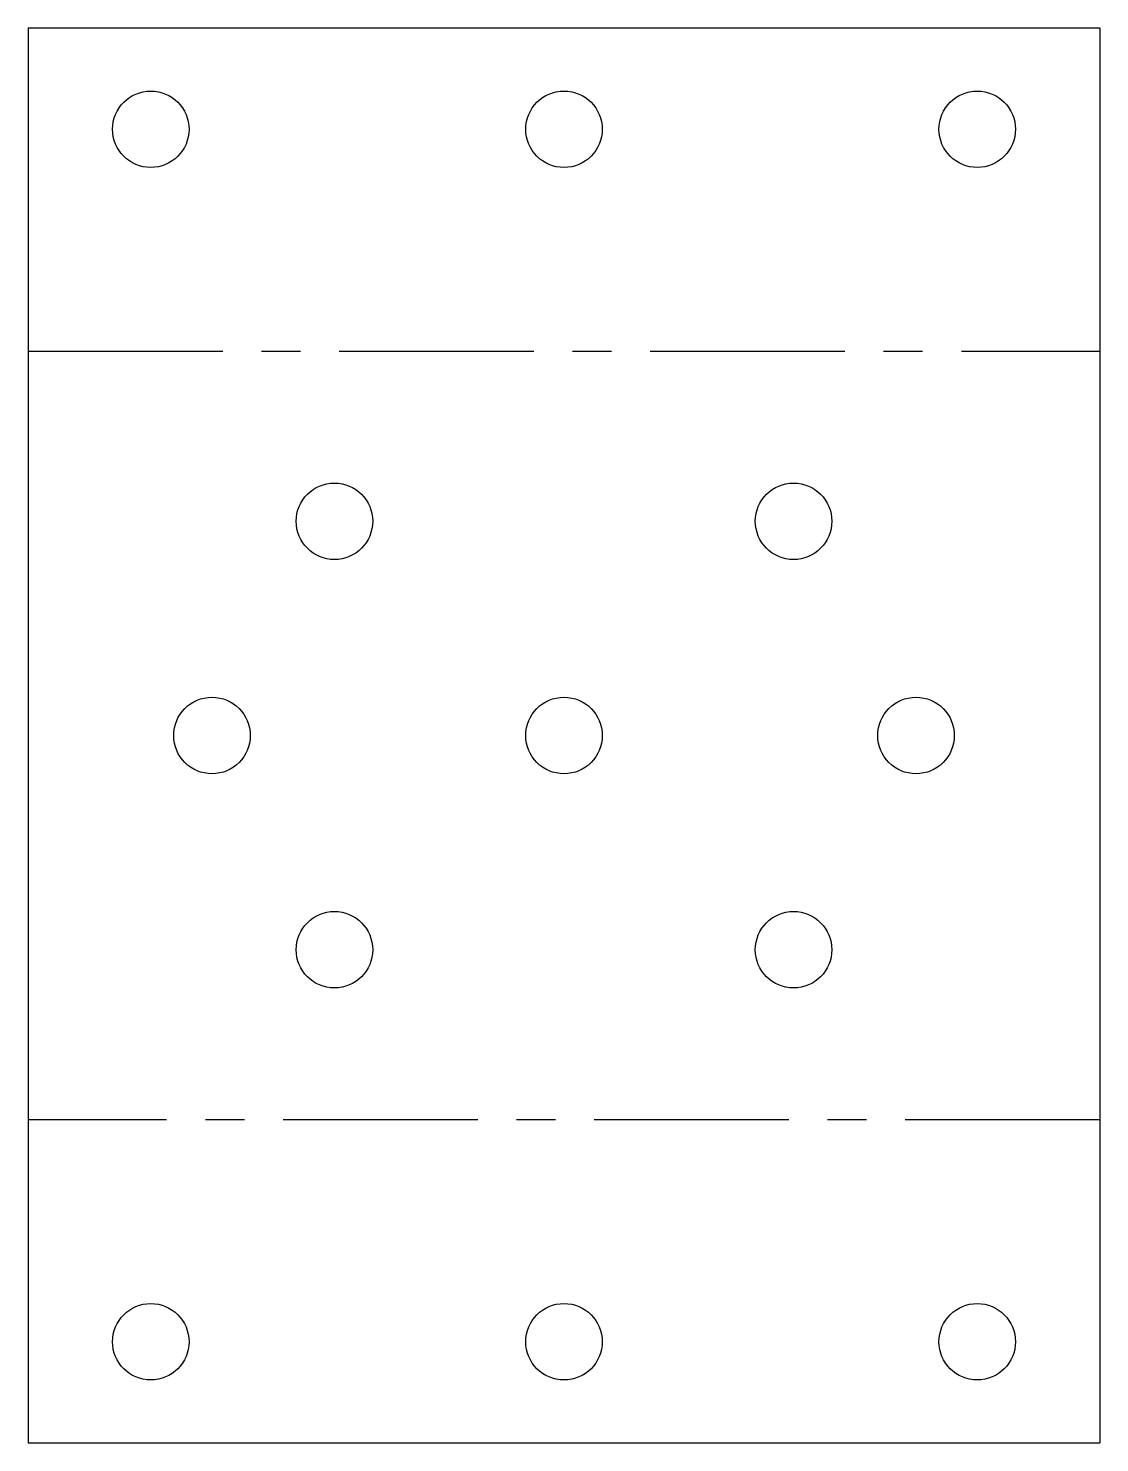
# Model space of a CAD drawing. Header units: millimetres. Extents: x -70 to 0, y -46.2 to 46.2.
import ezdxf

# ---------------------------------------------------------------- set-up
doc = ezdxf.new("R2010")
doc.units = ezdxf.units.MM
doc.linetypes.add('CENTERX2', pattern=[20.32, 12.7, -2.54, 2.54, -2.54])

msp = doc.modelspace()

# ---------------------------------------------------------------- linework, layer by layer
at = {"color": 7, "linetype": 'Continuous', "lineweight": 25}
for p, q in [((0, 46.219), (-70, 46.219)), ((-70, 46.219), (-70, -46.219)), ((0, 46.219), (0, -46.219)), ((-70, -46.219), (0, -46.219))]:
    msp.add_line(p, q, dxfattribs=at)
at = {"color": 7, "linetype": 'CENTERX2'}
for p, q in [((-70, 25.109), (0, 25.109)), ((0, -25.109), (-70, -25.109))]:
    msp.add_line(p, q, dxfattribs=at)
at = {"color": 7, "linetype": 'Continuous', "lineweight": 25}
for centre in [(-62, 39.619), (-35, 39.619), (-8, 39.619), (-50, 14), (-20, 14), (-58, 0), (-35, 0), (-12, 0), (-50, -14), (-20, -14), (-62, -39.619), (-35, -39.619), (-8, -39.619)]:
    msp.add_circle(centre, 2.5, dxfattribs=at)

doc.saveas('drawing.dxf')
